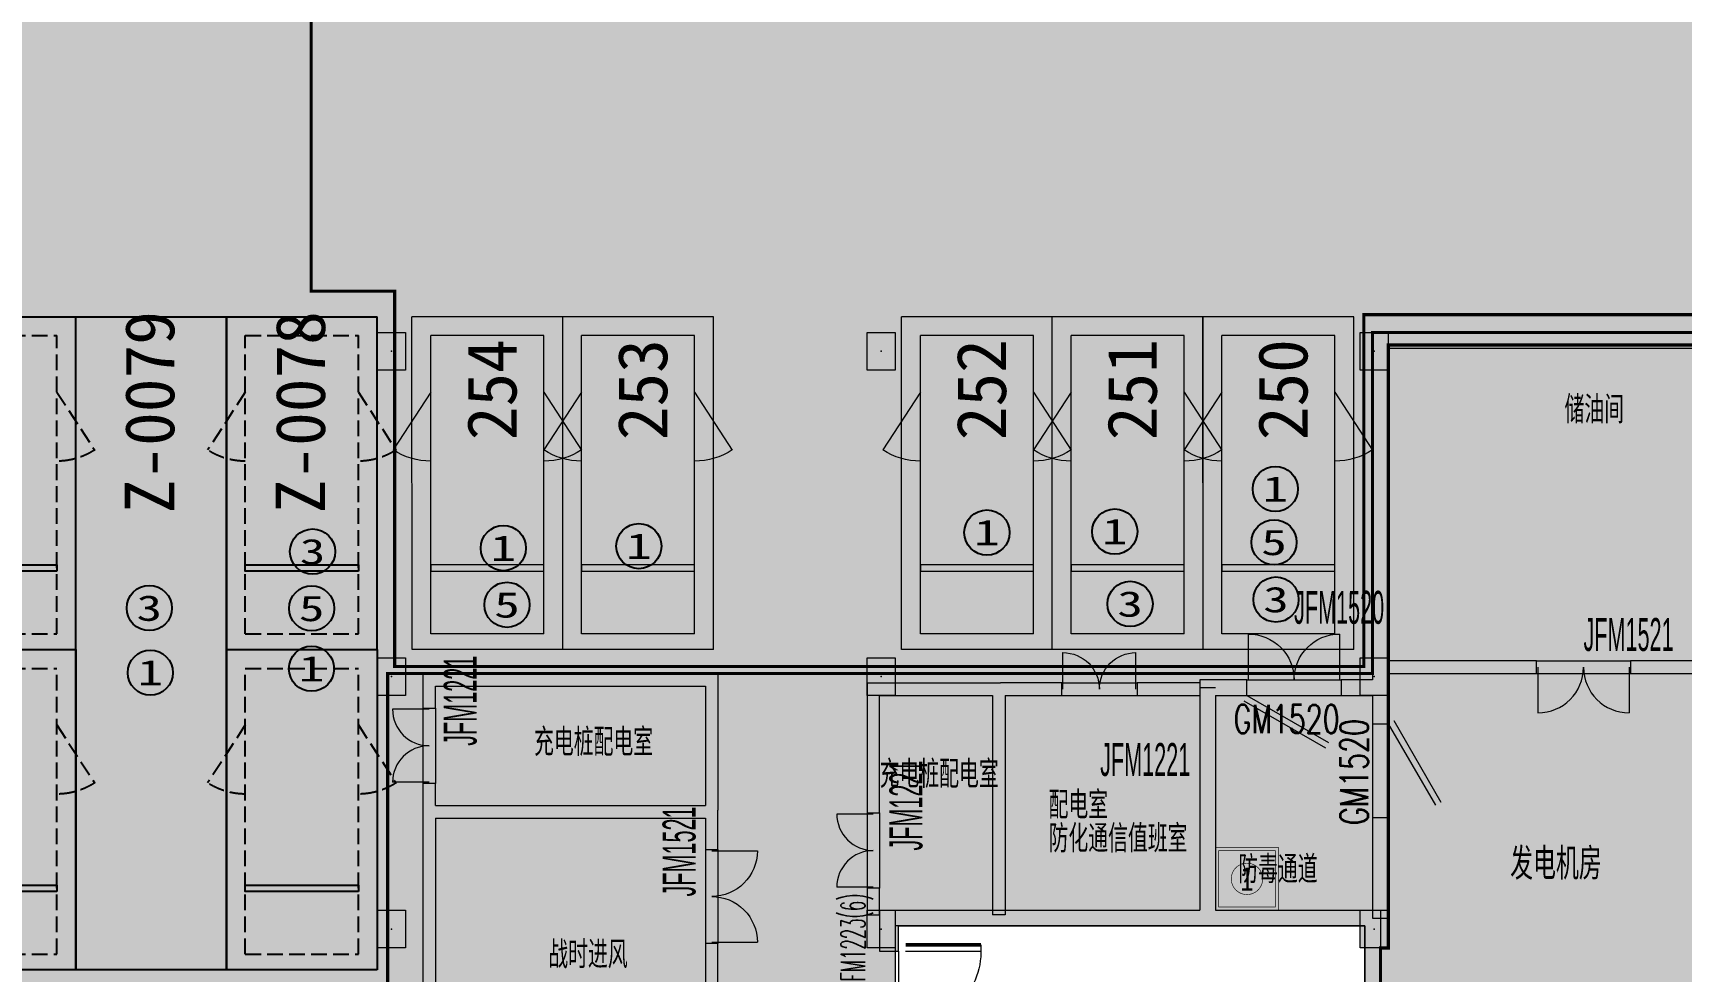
# Model space of a CAD drawing. Extents: x -264757 to 86229, y 4049843 to 4347093.
# Drawn here: x -61441 to -35198, y 4106591 to 4121526 of the extents above; entities that cross this region are included whole.
import ezdxf
from ezdxf.enums import TextEntityAlignment as Align

# ---------------------------------------------------------------- set-up
doc = ezdxf.new("R2010")
doc.units = 0
doc.header["$LTSCALE"] = 1000
doc.header["$MEASUREMENT"] = 0
doc.linetypes.add('AX-01DK-PB01$1$A-001-车位参照B1$0$A-001-车位参照B1$0$A-001-车位参照B1$0$A-H4-001-基本图形$0$A-001-车位B1$0$DASH', pattern=[0.35, 0.25, -0.1])
doc.linetypes.add('DASH', pattern=[0.35, 0.25, -0.1])
for name, color, linetype in [('AX-01DK-PB01$0$AX-03CK-02-PB01$0$AX-03CK-02-PB01$0$PUB_HATCH', 8, 'Continuous'), ('AX-01DK-PB01$0$AX-03CK-02-PB01$0$AX-03CK-02-PB01$0$人防$0$人防$0$DOOR_FIRE_TEXT', 8, 'Continuous'), ('不利因素3-紧邻房间出入口', 7, 'Continuous'), ('不利因素5-单面靠墙', 7, 'Continuous'), ('不利因素9-坡道上停车', 7, 'Continuous'), ('不可售车位', 255, 'Continuous'), ('子母车位', 7, 'Continuous'), ('普通车位', 7, 'Continuous')]:
    doc.layers.add(name, color=color, linetype=linetype)
doc.layers.add('AX-01DK-PB01$0$AX-03CK-02-PB01$0$AX-03CK-02-PB01$0$WINDOW_TEXT', color=8, linetype='Continuous', plot=False)
doc.layers.add('AX-01DK-PB01$0$AX-03CK-02-PB01$0$AX-03CK-02-PB01$0$人防$0$WINDOW_TEXT', color=8, linetype='Continuous', plot=False)
doc.layers.add('无关图层', color=8, linetype='Continuous', lineweight=0)
doc.layers.add('无关图层 @ 1', color=8, linetype='Continuous', lineweight=0)
doc.layers.add('车位归属楼栋范围线', color=7, linetype='Continuous', true_color=0x19e6c7)
doc.styles.add('AX-01DK-PB01$0$AX-01DK-PB01$0$AX-001DK-01-PB01-02$0$Standard', font='gbenor.shx', dxfattribs={"bigfont": 'gbcbig.shx'})
doc.styles.add('AX-01DK-PB01$0$AX-03CK-02-PB01$0$_TCH_DIM', font='SIMPLEX', dxfattribs={"bigfont": 'GBCBIG'})
doc.styles.add('AX-01DK-PB01$0$AX-03CK-02-PB01$0$AX-03CK-02-PB01$0$_TCH_DIM', font='SIMPLEX', dxfattribs={"bigfont": 'GBCBIG'})
doc.styles.add('AX-01DK-PB01$0$AX-03CK-02-PB01$0$AX-03CK-02-PB01$0$_TCH_DIM_T3', font='SIMPLEX', dxfattribs={"width": 0.705882, "bigfont": 'GBCBIG'})
doc.styles.add('AX-01DK-PB01$0$AX-03CK-02-PB01$0$AX-03CK-02-PB01$0$人防$0$_TCH_DIM', font='SIMPLEX', dxfattribs={"bigfont": 'GBCBIG'})
doc.styles.add('AX-01DK-PB01$0$AX-03CK-02-PB01$0$AX-03CK-02-PB01$0$人防$0$人防$0$_TCH_DIM', font='$ GAD E', dxfattribs={"width": 0.7, "bigfont": '$ GAD C'})
doc.styles.add('AX-ACK-BIANH1$0$黑体', font='simhei.ttf')
doc.styles.add('AX-ACK-P01-WALL$0$黑体', font='simhei.ttf')
doc.styles.add('SX-ACK-PB01-WNC-ALL$0$黑体', font='simhei.ttf')
doc.styles.add('坑编号', font='', dxfattribs={"width": 0.8})
doc.styles.get('坑编号').set_extended_font_data('SimSun')

# ---------------------------------------------------------------- blocks, each defined once
blk = doc.blocks.new('A$C741380cb')
at = {"layer": '子母车位', "true_color": 0x0617f9}
h = blk.add_hatch(color=5, dxfattribs=at)
h.dxf.hatch_style = 1
h.paths.add_polyline_path([(2400, 0), (2400, -10400), (0, -10400), (0, 0)])
blk = doc.blocks.new('子母车位1')
at = {"layer": '子母车位', "color": 8, "linetype": 'AX-01DK-PB01$1$A-001-车位参照B1$0$A-001-车位参照B1$0$A-001-车位参照B1$0$A-H4-001-基本图形$0$A-001-车位B1$0$DASH'}
for p, q in [((330318, -478521), (332118, -478521)), ((330318, -478521), (330318, -483071, 0)), ((332118, -478521), (332118, -483071, 0)), ((330318, -483071, 0), (332118, -483071, 0)), ((330318, -483621, 0), (332118, -483621, 0)), ((330318, -483621, 0), (330318, -488371)), ((332118, -483621, 0), (332118, -488371)), ((330318, -488371), (332118, -488371))]:
    blk.add_line(p, q, dxfattribs=at)
at = {"layer": '子母车位', "color": 83}
for p, q in [((330018, -483371, 0), (330018, -488671)), ((330018, -483371, 0), (332418, -483371, 0)), ((332418, -483371, 0), (332418, -488671)), ((330018, -488671), (332418, -488671))]:
    blk.add_line(p, q, dxfattribs=at)
blk.add_lwpolyline([(332418, -478271), (330018, -478271), (330018, -483371), (332418, -483371)], close=True, dxfattribs=at)
at = {"layer": '子母车位'}
blk.add_lwpolyline([(332118, -479521), (330318, -479521), (330318, -479621), (332118, -479621)], close=True, dxfattribs=at)
at = {"layer": '子母车位', "linetype": 'AX-01DK-PB01$1$A-001-车位参照B1$0$A-001-车位参照B1$0$A-001-车位参照B1$0$A-H4-001-基本图形$0$A-001-车位B1$0$DASH'}
for points in [[(330318, -482171), (329718, -481249)], [(332118, -482171), (332718, -481249)]]:
    blk.add_lwpolyline(points, dxfattribs=at)
at = {"layer": '子母车位', "elevation": 0}
blk.add_lwpolyline([(332118, -484621), (330318, -484621), (330318, -484721), (332118, -484721)], close=True, dxfattribs=at)
at = {"layer": '子母车位', "linetype": 'AX-01DK-PB01$1$A-001-车位参照B1$0$A-001-车位参照B1$0$A-001-车位参照B1$0$A-H4-001-基本图形$0$A-001-车位B1$0$DASH', "elevation": 0}
for points in [[(330318, -487471), (329718, -486549)], [(332118, -487471), (332718, -486549)]]:
    blk.add_lwpolyline(points, dxfattribs=at)
at = {"layer": '子母车位', "linetype": 'AX-01DK-PB01$1$A-001-车位参照B1$0$A-001-车位参照B1$0$A-001-车位参照B1$0$A-H4-001-基本图形$0$A-001-车位B1$0$DASH'}
for centre, start, end in [((330318, -482171, 0), 89.9997, 123.0554), ((332118, -482171, 0), 56.9439, 89.9997), ((330318, -487471), 89.9997, 123.0554), ((332118, -487471), 56.9439, 89.9997)]:
    blk.add_arc(centre, 1100, start, end, dxfattribs=at)
at = {"layer": '子母车位', "rotation": 179.9996583709065}
blk.add_blockref('A$C741380cb', (332418, -488671), dxfattribs=at)
blk = doc.blocks.new('A$C7e5eb487')
at = {"layer": '普通车位', "true_color": 0xf18f8e}
h = blk.add_hatch(color=11, dxfattribs=at)
h.dxf.hatch_style = 1
h.paths.add_polyline_path([(2400, 0), (2400, -5300), (0, -5300), (0, 0)])
blk = doc.blocks.new('普通车位')
at = {"layer": '无关图层'}
for p, q in [((-2.253, 3.186), (0.077, 3.764)), ((1.352, -1.38), (0.077, 3.764)), ((-0.977, -1.958), (-2.253, 3.186)), ((-1.889, 2.967), (-0.142, 3.4)), ((1.001, -1.21), (-0.142, 3.4)), ((-0.746, -1.643), (-1.889, 2.967)), ((-0.746, -1.643), (1.001, -1.21)), ((-0.977, -1.958), (1.352, -1.38))]:
    blk.add_line(p, q, dxfattribs=at)
for points in [[(0.074, 2.527), (0.879, 1.777)], [(-1.673, 2.094), (-2.033, 1.054)]]:
    blk.add_lwpolyline(points, dxfattribs=at)
blk.add_lwpolyline([(0.76, -0.239), (-0.987, -0.673), (-1.011, -0.575), (0.736, -0.142)], close=True, dxfattribs=at)
for centre, start, end in [((0.074, 2.527), 283.9287, 316.9845), ((-1.673, 2.094), 250.873, 283.9287)]:
    blk.add_arc(centre, 1.1, start, end, dxfattribs=at)
at = {"layer": '普通车位', "xscale": -0.0009999999999999812, "yscale": 0.0009999999999999812, "zscale": 0.0009999999999999812, "rotation": 13.92873520577783}
blk.add_blockref('A$C7e5eb487', (0.077, 3.764), dxfattribs=at)
blk = doc.blocks.new('SX-ACK-PB01-WNC-ALL$0$20200722.21182536')
at = {"layer": '不利因素3-紧邻房间出入口', "true_color": 0xe4d218}
h = blk.add_hatch(color=52, dxfattribs=at)
h.dxf.hatch_style = 1
edge = h.paths.add_edge_path()
edge.add_arc((360, 360), 360, 0, 360)
at = {"layer": '不利因素3-紧邻房间出入口'}
blk.add_circle((360, 360), 360, dxfattribs=at)
at = {"layer": '不利因素3-紧邻房间出入口', "style": 'SX-ACK-PB01-WNC-ALL$0$黑体', "width": 1.390625}
blk.add_text('3', height=407, dxfattribs=at).set_placement((156, 156), (564, 156), align=Align.FIT)
blk = doc.blocks.new('SX-ACK-PB01-WNC-ALL$0$20200722.21183209')
at = {"layer": '不利因素5-单面靠墙', "true_color": 0x6d711d}
h = blk.add_hatch(color=66, dxfattribs=at)
h.dxf.hatch_style = 1
edge = h.paths.add_edge_path()
edge.add_arc((360, 360), 360, 0, 360)
at = {"layer": '不利因素5-单面靠墙'}
blk.add_circle((360, 360), 360, dxfattribs=at)
at = {"layer": '不利因素5-单面靠墙', "style": 'SX-ACK-PB01-WNC-ALL$0$黑体', "width": 1.390625}
blk.add_text('5', height=407, dxfattribs=at).set_placement((156, 156), (564, 156), align=Align.FIT)
blk = doc.blocks.new('afafafa')
at = {"layer": '不可售车位', "true_color": 0x757b8a}
h = blk.add_hatch(color=8, dxfattribs=at)
h.dxf.hatch_style = 1
h.paths.add_polyline_path([(2400, 0), (2400, -10400), (0, -10400), (0, 0)])
at = {"layer": '不可售车位', "color": 8, "true_color": 0x757b8a}
blk.add_lwpolyline([(2400, 0), (2400, -10400), (0, -10400), (0, 0)], close=True, dxfattribs=at)
blk = doc.blocks.new('AX-01DK-PB01-RFTC')
at = {"layer": '无关图层'}
h = blk.add_hatch(color=251, dxfattribs=at)
h.dxf.hatch_style = 1
h.paths.add_polyline_path([(19773, -61220), (19773, -62171), (18423, -62170), (18423, -70471), (12324, -70471), (12323, -62170), (7773, -62170), (7777, -120370), (8177, -120370), (8177, -120315), (14323, -119683), (14322, -126122), (25972, -126122), (25972, -124922), (26822, -124926), (26822, -122452), (33923, -122452), (33923, -124922), (34773, -124922), (34773, -126122), (41373, -126125), (41373, -124372), (41823, -124372), (41823, -122152), (41447, -122152), (41447, -120270), (48923, -120270), (48923, -123125), (49323, -123125), (49323, -124675), (51824, -124674), (51824, -124055), (54717, -124055), (54717, -125871), (56816, -125871), (56816, -116250), (55967, -116250), (55967, -111420), (63072, -111420), (63072, -103570), (62080, -103570), (62073, -94584), (64569, -94584), (64573, -65385), (66999, -65385), (67002, -52470), (67402, -52470), (67397, -31965), (65807, -31965), (65807, -26418), (68456, -26418), (68457, -17070), (67422, -17070), (67422, -13843), (60301, -13843), (60302, -3770), (55750, -3770), (55750, -12070), (49652, -12070), (49649, -9275), (45355, -9275), (45349, -3821), (40751, -3820), (40750, -12070), (34663, -12070), (34649, -3820), (25757, -3820), (25757, -12071), (19650, -12071), (19650, -3820), (10752, -3820), (10751, -12072), (4662, -12071), (4661, -3769), (4150, -3770), (100, -3769), (100, -23171), (-701, -23171), (-701, -29550), (100, -29550), (11250, -29550), (11250, -32020), (12100, -32020), (12100, -32970), (10750, -32970), (10754, -41272), (4647, -41271), (4650, -32970), (1953, -32970), (1953, -34670), (100, -34670), (100, -57801), (9743, -57801), (9743, -57272), (13567, -57272), (13567, -56751), (15417, -56751), (15416, -58750), (18923, -58750), (18923, -61220)])
h.paths.add_polyline_path([(41812, -58753), (48919, -58753), (48919, -61220), (49773, -61220), (49773, -62170), (48419, -62173), (48426, -70475), (42319, -70475), (42324, -67872), (39323, -67876), (39323, -62423), (41812, -62423)], flags=16)
h.paths.add_polyline_path([(33923, -58751), (33923, -61220), (34773, -61220), (34773, -62170), (33423, -62171), (33430, -70475), (27323, -70475), (27323, -62171), (26373, -62170), (26373, -60670), (26815, -60670), (26823, -58751), (31623, -58751), (31623, -58751)], flags=16)
h.paths.add_polyline_path([(40754, -41272), (34647, -41271), (34650, -32970), (33700, -32970), (33700, -31470), (34142, -31470), (34150, -29551), (38951, -29551), (38950, -29550), (41250, -29550), (41250, -32020), (42100, -32020), (42100, -32970), (40750, -32970)], flags=16)
h.paths.add_polyline_path([(49647, -41270), (49655, -38470), (45349, -38475), (45349, -33220), (49142, -33220), (49142, -29550), (56249, -29550), (56250, -32020), (57100, -32020), (57100, -32970), (55749, -32970), (55754, -41271)], flags=16)
h.paths.add_polyline_path([(25764, -41272), (19657, -41271), (19657, -32970), (19150, -32970), (19150, -29550), (26257, -29550), (26250, -32020), (27100, -32020), (27100, -32970), (25757, -32970)], flags=16)
h.paths.add_polyline_path([(41812, -87950), (48919, -87950), (48919, -90420), (49773, -90420), (49773, -91370), (48419, -91370), (48428, -99684), (41519, -99659), (41519, -97070), (39326, -97074), (39319, -91620), (41822, -91620)], flags=16)
h.paths.add_polyline_path([(33925, -87950), (33923, -90420), (34773, -90420), (34773, -91370), (33425, -91370), (33428, -99683), (26519, -99658), (26523, -95371), (27330, -95371), (27324, -91371), (26373, -91370), (26373, -89870), (26823, -89870), (26823, -87951), (31623, -87951), (31623, -87951)], flags=16)
h.paths.add_polyline_path([(18923, -87950), (18922, -90419), (19772, -90419), (19772, -91369), (18420, -91369), (18427, -99677), (11523, -99666), (11523, -95370), (12323, -95370), (12323, -91370), (10974, -91370), (10974, -90420), (11823, -90420), (11823, -87950)], flags=16)
h.paths.add_polyline_path([(62209, -60116), (64273, -60116), (64273, -55267), (62209, -55267)], flags=16)
h.paths.add_polyline_path([(59799, -89432), (61752, -89432), (61752, -84521), (59799, -84521)], flags=16)
blk.add_lwpolyline([(48923, -123125), (48923, -120270), (41447, -120270), (41447, -122152)], dxfattribs=at)
blk = doc.blocks.new('*U106')
at = {"layer": '无关图层', "const_width": 10}
for points in [[(1000, 0), (0, 0), (0, 1000), (1000, 1000)], [(950, 50), (50, 50), (50, 950), (950, 950)]]:
    blk.add_lwpolyline(points, close=True, dxfattribs=at)
blk.add_lwpolyline([(500, 750, 0.098491), (404, 731, 0.098491), (323, 677, 0.098491), (269, 596, 0.098491), (250, 500, 0.098491), (269, 404, 0.098491), (323, 323, 0.098491), (404, 269, 0.098491), (500, 250, 0.098491), (596, 269, 0.098491), (677, 323, 0.098491), (731, 404, 0.098491), (750, 500, 0.098491), (731, 596, 0.098491), (677, 677, 0.098491), (596, 731, 0.098491)], format="xyb", close=True, dxfattribs=at)
at = {"layer": '无关图层', "style": '坑编号', "width": 0.8}
blk.add_attdef('X', text='', height=380, dxfattribs=at).set_placement((500, 500), align=Align.MIDDLE_CENTER)
blk = doc.blocks.new('*U172')
at = {"layer": '无关图层'}
ref = blk.add_blockref('*U106', (-42610, 4107558), dxfattribs=at)
ref.add_attrib('X', '1', dxfattribs={"layer": '无关图层 @ 1', "height": 380, "style": '坑编号', "width": 0.8}).set_placement((-42110, 4108058), align=Align.MIDDLE_CENTER)
blk = doc.blocks.new('SX-CK-PB001-WNC$1$20211103.13313578')
at = {"layer": '无关图层'}
h = blk.add_hatch(color=256, dxfattribs=at)
h.dxf.hatch_style = 1
h.paths.add_polyline_path([(0, 600), (450, 600), (450, 0), (0, 0)])
blk.add_lwpolyline([(0, 600), (450, 600), (450, 0), (0, 0)], close=True, dxfattribs=at)
blk.add_point((225, 300), dxfattribs=at)
blk = doc.blocks.new('fasdfasdfasdfasdfasdf')
at = {"layer": '不利因素9-坡道上停车', "true_color": 0xe0aa15}
h = blk.add_hatch(color=42, dxfattribs=at)
h.dxf.hatch_style = 1
edge = h.paths.add_edge_path()
edge.add_arc((-119587, 4058555), 720, 0, 360)
at = {"layer": '不利因素9-坡道上停车'}
blk.add_circle((-119587, 4058555), 720, dxfattribs=at)
at = {"layer": '不利因素9-坡道上停车', "style": 'AX-ACK-P01-WALL$0$黑体', "width": 1.390625}
blk.add_text('1', height=815, dxfattribs=at).set_placement((-119994, 4058148), (-119180, 4058148), align=Align.FIT)
blk = doc.blocks.new('AX-01DK-PB01$0$AX-03CK-02-PB01$0$AX-03CK-02-PB01$0$$U_DORLIB2D$00000009')
at = {"layer": '无关图层'}
blk.add_line((0.5, 0.219), (0.5, 1.213), dxfattribs=at)
at = {"layer": '无关图层', "const_width": 0.05}
blk.add_lwpolyline([(0.583, 0.219), (0.583, 1.219)], dxfattribs=at)
at = {"layer": '无关图层'}
blk.add_arc((0.5, 0.219), 1.001, 85.224, 182.3859, dxfattribs=at)
blk = doc.blocks.new('AX-01DK-PB01$0$AX-03CK-02-PB01$0$AX-03CK-02-PB01$0$人防$0$$DorLib2D$00000181')
at = {"layer": '无关图层'}
for p, q in [((-0.533, 0.141), (0.333, 0.641)), ((-0.5, 0.083), (0.366, 0.583))]:
    blk.add_line(p, q, dxfattribs=at)
blk = doc.blocks.new('AX-01DK-PB01$0$AX-03CK-02-PB01$0$AX-03CK-02-PB01$0$人防$0$人防$0$$DorLib2D$00000004')
at = {"layer": '无关图层'}
for p, q in [((-0.485, 0), (-0.485, 0.485)), ((0.485, 0), (0.485, 0.485))]:
    blk.add_line(p, q, dxfattribs=at)
at = {"layer": '无关图层', "lineweight": 13}
for centre, start, end in [((-0.485, 0), 0, 90), ((0.485, 0), 90, 180)]:
    blk.add_arc(centre, 0.485, start, end, dxfattribs=at)

msp = doc.modelspace()

# ---------------------------------------------------------------- hatches: boundary and pattern name
at = {"layer": 'AX-01DK-PB01$0$AX-03CK-02-PB01$0$AX-03CK-02-PB01$0$PUB_HATCH'}
for points in [[(-39859.6, 4116508), (-40109.6, 4116758), (-40109.6, 4111453), (-39859.6, 4111453)], [(-40109.6, 4116758), (-39859.6, 4116508), (-33316.8, 4116508), (-33316.8, 4116758)], [(-39859.6, 4111453), (-40109.6, 4111453), (-40109.6, 4111228), (-40026.3, 4111103), (-39859.6, 4111103)], [(-42609.6, 4110978), (-42109.6, 4110978), (-42109.6, 4111228), (-42859.6, 4111228)], [(-42609.6, 4110978), (-42859.6, 4111228), (-42859.6, 4107558), (-42734.6, 4107474.7), (-42609.6, 4107558)], [(-42692.9, 4111103), (-42609.6, 4111103), (-42692.9, 4111103), (-42859.6, 4111103)], [(-40109.6, 4111228), (-40609.6, 4111228), (-40609.6, 4110978), (-40109.6, 4110978), (-40026.3, 4111103)], [(-40109.6, 4110978), (-40109.6, 4110528), (-39859.6, 4110528), (-39859.6, 4111103), (-40026.3, 4111103)], [(-39859.6, 4107433), (-39859.6, 4109028), (-40109.6, 4109028), (-40109.6, 4107433)], [(-47959.6, 4107558), (-47659.6, 4107308), (-42734.6, 4107308), (-42734.6, 4107474.7), (-42859.6, 4107558)], [(-47959.6, 4107558), (-47959.6, 4106908), (-47659.6, 4106908), (-47659.6, 4107308)], [(-42734.6, 4107474.7), (-42734.6, 4107308), (-40233.2, 4107308), (-39983.2, 4107558), (-42609.6, 4107558)], [(-39983.2, 4107558), (-40233.2, 4107308), (-40233.2, 4104453.4), (-39983.2, 4104703.4)]]:
    msp.add_hatch(color=256, dxfattribs=at).paths.add_polyline_path(points)

# ---------------------------------------------------------------- linework, layer by layer
at = {"layer": '无关图层'}
for p, q in [((-40109.6, 4116758), (-40109.6, 4111453)), ((-40109.6, 4116758), (-33316.8, 4116758)), ((-39859.6, 4116508), (-39859.6, 4111453)), ((-39859.6, 4116508), (-33316.8, 4116508)), ((-55233.4, 4111326.9), (-55233.4, 4110776.9)), ((-55233.4, 4111326.9), (-50533.4, 4111326.9)), ((-50533.4, 4111326.9), (-50533.4, 4109151.9)), ((-40109.6, 4111453), (-40109.6, 4111228)), ((-37500.7, 4111528), (-39859.6, 4111528)), ((-39859.6, 4111453), (-39859.6, 4111103)), ((-39859.6, 4111328), (-37500.7, 4111328)), ((-37500.7, 4111328), (-37500.7, 4111528)), ((-37500.7, 4111528), (-36000.7, 4111528)), ((-37500.7, 4111328), (-36000.7, 4111328)), ((-33441.8, 4111528), (-36000.7, 4111528)), ((-36000.7, 4111528), (-36000.7, 4111328)), ((-36000.7, 4111328), (-33441.8, 4111328)), ((-55033.4, 4110776.9), (-55033.4, 4111126.9)), ((-55033.4, 4111126.9), (-50733.4, 4111126.9)), ((-50733.4, 4111126.9), (-50733.4, 4109226.9)), ((-48159.6, 4111178), (-46034.6, 4111178)), ((-48159.6, 4111178), (-48159.6, 4109108.3)), ((-45059.6, 4111178), (-46034.6, 4111178)), ((-45059.6, 4111178), (-43859.6, 4111178)), ((-45059.6, 4110978), (-45059.6, 4111178)), ((-42859.6, 4111178), (-43859.6, 4111178)), ((-43859.6, 4111178), (-43859.6, 4110978)), ((-42109.6, 4111228), (-42859.6, 4111228)), ((-42859.6, 4111228), (-42859.6, 4107558)), ((-42859.6, 4111103), (-42859.6, 4111103)), ((-42859.6, 4111103), (-42609.6, 4111103)), ((-42609.6, 4111103), (-42609.6, 4111103)), ((-42109.6, 4111228), (-40609.6, 4111228)), ((-42109.6, 4110978), (-42109.6, 4111228)), ((-40109.6, 4111228), (-40609.6, 4111228)), ((-40609.6, 4111228), (-40609.6, 4110978)), ((-39859.6, 4110528), (-39859.6, 4111103)), ((-55233.4, 4110776.9), (-55033.4, 4110776.9)), ((-55233.4, 4110776.9), (-55233.4, 4109576.9)), ((-55033.4, 4110776.9), (-55033.4, 4109576.9)), ((-47959.6, 4110978), (-46159.6, 4110978)), ((-47959.6, 4109108.3), (-47959.6, 4110978)), ((-46159.6, 4110978), (-46159.6, 4107483)), ((-45959.6, 4110978), (-45959.6, 4107483)), ((-45959.6, 4110978), (-45059.6, 4110978)), ((-45059.6, 4110978), (-43859.6, 4110978)), ((-43859.6, 4110978), (-42859.6, 4110978)), ((-42609.6, 4110978), (-42109.6, 4110978)), ((-42609.6, 4110978), (-42609.6, 4107558)), ((-42109.6, 4110978), (-40609.6, 4110978)), ((-40609.6, 4110978), (-40109.6, 4110978)), ((-40109.6, 4110978), (-40109.6, 4110528)), ((-40109.6, 4110528), (-39859.6, 4110528)), ((-40109.6, 4110528), (-40109.6, 4109028)), ((-39859.6, 4110528), (-39859.6, 4109028)), ((-55033.4, 4109576.9), (-55233.4, 4109576.9)), ((-55233.4, 4109576.9), (-55233.4, 4109151.9)), ((-55033.4, 4109226.9), (-55033.4, 4109576.9)), ((-55033.4, 4109226.9), (-50733.4, 4109226.9)), ((-55233.4, 4109151.9), (-55233.4, 4105378)), ((-55033.4, 4109026.9), (-50733.4, 4109026.9)), ((-55033.4, 4109026.9), (-55033.4, 4105378)), ((-50733.4, 4109026.9), (-50733.4, 4108527)), ((-50533.4, 4108527), (-50533.4, 4109151.9)), ((-48159.6, 4109108.3), (-47959.6, 4109108.3)), ((-48159.6, 4109108.3), (-48159.6, 4107908.3)), ((-47959.6, 4109108.3), (-47959.6, 4107908.3)), ((-39859.6, 4109028), (-40109.6, 4109028)), ((-40109.6, 4109028), (-40109.6, 4107433)), ((-39859.6, 4107433), (-39859.6, 4109028)), ((-50733.4, 4108527), (-50733.4, 4107027)), ((-50733.4, 4108527), (-50533.4, 4108527)), ((-50533.4, 4108527), (-50533.4, 4107027)), ((-47959.6, 4107908.3), (-48159.6, 4107908.3)), ((-48159.6, 4107908.3), (-48159.6, 4107483)), ((-47959.6, 4107483), (-47959.6, 4107908.3)), ((-48159.6, 4107483), (-47959.6, 4107483)), ((-47959.6, 4107558), (-42859.6, 4107558)), ((-47959.6, 4107558), (-47959.6, 4106908)), ((-45959.6, 4107483), (-46159.6, 4107483)), ((-42609.6, 4107558), (-39983.2, 4107558)), ((-40109.6, 4107433), (-39859.6, 4107433)), ((-39983.2, 4107558), (-39983.2, 4104703.4)), ((-47659.6, 4107308), (-42734.6, 4107308)), ((-47659.6, 4106908), (-47659.6, 4107308)), ((-42734.6, 4107308), (-40233.2, 4107308)), ((-40233.2, 4107308), (-40233.2, 4104453.4)), ((-50533.4, 4107027), (-50733.4, 4107027)), ((-50733.4, 4107027), (-50733.4, 4105378)), ((-50533.4, 4105378), (-50533.4, 4107027)), ((-47959.6, 4106908), (-47659.6, 4106908)), ((-47659.6, 4106908), (-47659.6, 4105708))]:
    msp.add_line(p, q, dxfattribs=at)
at = {"layer": '车位归属楼栋范围线', "linetype": 'DASH', "ltscale": 5, "const_width": 50}
for points in [[(-81383.7, 4158458.2), (-81383.7, 4111561.9), (-81383.7, 4111561.9), (-69389.6, 4111578), (-69389.6, 4116758), (-63550.9, 4116758), (-63550.9, 4106342.3), (-55792.6, 4106342.3), (-55792.6, 4111326.9), (-40109.6, 4111326.9), (-40109.6, 4116758), (-26632, 4116758), (-26632, 4124008), (-27083.6, 4124008), (-27079.3, 4127908), (-30681.1, 4127906.7), (-30681.1, 4122795), (-36179.7, 4122799.3), (-36179.7, 4146571.2), (-33104.2, 4146571.2), (-33104.2, 4162892)], [(-58330.8, 4151410.9), (-58330.8, 4139628.4), (-36433.7, 4139628.4), (-36307.7, 4139628.4), (-36307.7, 4133378.6), (-40026, 4133378.6), (-40026, 4128270.8), (-51609, 4128270.8), (-51609, 4133231.1), (-54977.1, 4133231.1), (-54977.1, 4128491.5), (-57010.8, 4128491.5), (-57010.8, 4117413.7), (-55682.6, 4117413.7), (-55682.6, 4111438.7), (-40248, 4111438.7), (-40248, 4117040.2), (-26085.2, 4117040.2), (-26085.2, 4123708), (17816.6, 4123708)], [(-26383.2, 4116558), (-39859.6, 4116558.8), (-39859.6, 4111578), (-39859.6, 4106958), (-39983.2, 4106958), (-39983.2, 4104703.4)]]:
    msp.add_lwpolyline(points, dxfattribs=at)

# ---------------------------------------------------------------- block references
at = {"layer": '不利因素3-紧邻房间出入口'}
for p in [(-57349, 4112908.6, 0), (-59948.9, 4112009.9, 0), (-44330.6, 4112075.3, 0), (-42008, 4112145.6, 0)]:
    msp.add_blockref('SX-ACK-PB01-WNC-ALL$0$20200722.21182536', p, dxfattribs=at)
at = {"layer": '不利因素5-单面靠墙'}
for p in [(-42038.7, 4113056.2, 0), (-57363.1, 4112005, 0), (-54252.6, 4112061, 0)]:
    msp.add_blockref('SX-ACK-PB01-WNC-ALL$0$20200722.21183209', p, dxfattribs=at)
at = {"layer": '不可售车位'}
msp.add_blockref('afafafa', (-60759.6, 4117008), dxfattribs=at)
at = {"layer": '子母车位', "xscale": -1, "rotation": 179.999658370862}
for p in [(-393180.6, 3628339, 0), (-388380.6, 3628339)]:
    msp.add_blockref('子母车位1', p, dxfattribs=at)
at = {"layer": '无关图层'}
for name, p in [('AX-01DK-PB01-RFTC', (-89156.8, 4227579.4)), ('SX-CK-PB001-WNC$1$20211103.13313578', (-55959.6, 4116158)), ('SX-CK-PB001-WNC$1$20211103.13313578', (-48159.6, 4116158)), ('SX-CK-PB001-WNC$1$20211103.13313578', (-40309.6, 4116158)), ('SX-CK-PB001-WNC$1$20211103.13313578', (-55959.6, 4110978)), ('SX-CK-PB001-WNC$1$20211103.13313578', (-48159.6, 4110978)), ('SX-CK-PB001-WNC$1$20211103.13313578', (-40309.6, 4110978)), ('SX-CK-PB001-WNC$1$20211103.13313578', (-55959.6, 4106958)), ('SX-CK-PB001-WNC$1$20211103.13313578', (-48159.6, 4106958)), ('SX-CK-PB001-WNC$1$20211103.13313578', (-40309.6, 4106958))]:
    msp.add_blockref(name, p, dxfattribs=at)
ref = msp.add_blockref('AX-01DK-PB01$0$AX-03CK-02-PB01$0$AX-03CK-02-PB01$0$人防$0$人防$0$$DorLib2D$00000004', (-41359.6, 4111228), dxfattribs=dict(at, xscale=-1500, yscale=1500, zscale=100, rotation=6.447797735521886e-05))
ref.add_attrib('A', 'JFM1520', (-41359.6, 4112118.5), dxfattribs={"layer": 'AX-01DK-PB01$0$AX-03CK-02-PB01$0$AX-03CK-02-PB01$0$人防$0$人防$0$DOOR_FIRE_TEXT', "height": 525, "rotation": 0.00006, "style": 'AX-01DK-PB01$0$AX-03CK-02-PB01$0$AX-03CK-02-PB01$0$人防$0$人防$0$_TCH_DIM', "width": 0.49})
ref = msp.add_blockref('AX-01DK-PB01$0$AX-03CK-02-PB01$0$AX-03CK-02-PB01$0$人防$0$人防$0$$DorLib2D$00000004', (-36750.7, 4111428), dxfattribs=dict(at, xscale=-1500, yscale=-1500, zscale=200, rotation=359.9999824764502))
ref.add_attrib('A', 'JFM1521', (-36750.7, 4111685.4), dxfattribs={"layer": 'AX-01DK-PB01$0$AX-03CK-02-PB01$0$AX-03CK-02-PB01$0$人防$0$人防$0$DOOR_FIRE_TEXT', "height": 525, "rotation": 359.99998, "style": 'AX-01DK-PB01$0$AX-03CK-02-PB01$0$AX-03CK-02-PB01$0$人防$0$人防$0$_TCH_DIM', "width": 0.49})
ref = msp.add_blockref('AX-01DK-PB01$0$AX-03CK-02-PB01$0$AX-03CK-02-PB01$0$人防$0$人防$0$$DorLib2D$00000004', (-55133.4, 4110176.9), dxfattribs=dict(at, xscale=-1200, yscale=-1200, zscale=200, rotation=270.0000644779768))
ref.add_attrib('A', 'JFM1221', (-54376.1, 4110176.9), dxfattribs={"layer": 'AX-01DK-PB01$0$AX-03CK-02-PB01$0$AX-03CK-02-PB01$0$人防$0$人防$0$DOOR_FIRE_TEXT', "height": 525, "rotation": 90.00006, "style": 'AX-01DK-PB01$0$AX-03CK-02-PB01$0$AX-03CK-02-PB01$0$人防$0$人防$0$_TCH_DIM', "width": 0.49})
ref = msp.add_blockref('AX-01DK-PB01$0$AX-03CK-02-PB01$0$AX-03CK-02-PB01$0$人防$0$人防$0$$DorLib2D$00000004', (-44459.6, 4111078), dxfattribs=dict(at, xscale=-1200, yscale=1200, zscale=200, rotation=6.447798016046086e-05))
ref.add_attrib('A', 'JFM1221', (-44447.1, 4109695.7), dxfattribs={"layer": 'AX-01DK-PB01$0$AX-03CK-02-PB01$0$AX-03CK-02-PB01$0$人防$0$人防$0$DOOR_FIRE_TEXT', "height": 525, "rotation": 0.00006, "style": 'AX-01DK-PB01$0$AX-03CK-02-PB01$0$AX-03CK-02-PB01$0$人防$0$人防$0$_TCH_DIM', "width": 0.49})
ref = msp.add_blockref('AX-01DK-PB01$0$AX-03CK-02-PB01$0$AX-03CK-02-PB01$0$人防$0$$DorLib2D$00000181', (-41359.6, 4111103), dxfattribs=dict(at, xscale=1500, yscale=-1500, zscale=250, rotation=359.9999855646051))
ref.add_attrib('A', 'GM1520', (-42322.6, 4110379.9), dxfattribs={"layer": 'AX-01DK-PB01$0$AX-03CK-02-PB01$0$AX-03CK-02-PB01$0$人防$0$WINDOW_TEXT', "height": 446.25, "rotation": 359.99999, "style": 'AX-01DK-PB01$0$AX-03CK-02-PB01$0$AX-03CK-02-PB01$0$人防$0$_TCH_DIM', "width": 0.705882})
ref = msp.add_blockref('AX-01DK-PB01$0$AX-03CK-02-PB01$0$AX-03CK-02-PB01$0$人防$0$$DorLib2D$00000181', (-39984.6, 4109778), dxfattribs=dict(at, xscale=1500, yscale=1500, zscale=250, rotation=269.9999998869681))
ref.add_attrib('A', 'GM1520', (-40181.3, 4108915.5), dxfattribs={"layer": 'AX-01DK-PB01$0$AX-03CK-02-PB01$0$AX-03CK-02-PB01$0$人防$0$WINDOW_TEXT', "height": 446.25, "rotation": 90, "style": 'AX-01DK-PB01$0$AX-03CK-02-PB01$0$AX-03CK-02-PB01$0$人防$0$_TCH_DIM', "width": 0.705882})
ref = msp.add_blockref('AX-01DK-PB01$0$AX-03CK-02-PB01$0$AX-03CK-02-PB01$0$人防$0$人防$0$$DorLib2D$00000004', (-48059.6, 4108508.3), dxfattribs=dict(at, xscale=-1200, yscale=-1200, zscale=200, rotation=270.0000537910141))
ref.add_attrib('A', 'JFM1221', (-47277.3, 4108508.3), dxfattribs={"layer": 'AX-01DK-PB01$0$AX-03CK-02-PB01$0$AX-03CK-02-PB01$0$人防$0$人防$0$DOOR_FIRE_TEXT', "height": 525, "rotation": 90.00005, "style": 'AX-01DK-PB01$0$AX-03CK-02-PB01$0$AX-03CK-02-PB01$0$人防$0$人防$0$_TCH_DIM', "width": 0.49})
ref = msp.add_blockref('AX-01DK-PB01$0$AX-03CK-02-PB01$0$AX-03CK-02-PB01$0$人防$0$人防$0$$DorLib2D$00000004', (-50633.4, 4107777), dxfattribs=dict(at, xscale=-1500, yscale=1500, zscale=200, rotation=270.0000644779759))
ref.add_attrib('A', 'JFM1521', (-50890.8, 4107777), dxfattribs={"layer": 'AX-01DK-PB01$0$AX-03CK-02-PB01$0$AX-03CK-02-PB01$0$人防$0$人防$0$DOOR_FIRE_TEXT', "height": 525, "rotation": 90.00006, "style": 'AX-01DK-PB01$0$AX-03CK-02-PB01$0$AX-03CK-02-PB01$0$人防$0$人防$0$_TCH_DIM', "width": 0.49})
ref = msp.add_blockref('AX-01DK-PB01$0$AX-03CK-02-PB01$0$AX-03CK-02-PB01$0$$U_DORLIB2D$00000009', (-47809.6, 4106308), dxfattribs=dict(at, xscale=-1200, yscale=1200, zscale=300, rotation=269.9999998876372))
ref.add_attrib('A', '*GHFM1223(6)', (-48188.8, 4105932.8), dxfattribs={"layer": 'AX-01DK-PB01$0$AX-03CK-02-PB01$0$AX-03CK-02-PB01$0$WINDOW_TEXT', "height": 386.75, "rotation": 90, "style": 'AX-01DK-PB01$0$AX-03CK-02-PB01$0$AX-03CK-02-PB01$0$_TCH_DIM_T3', "width": 0.49827})
at = {"layer": '普通车位', "extrusion": (0, 0, -1), "xscale": 1000.000000000019, "yscale": 1000.000000000019, "zscale": -1000.000000000019, "rotation": 346.0712647942222}
for p in [(54424.8, 4113373.3, 0), (52024.8, 4113373.3, 0), (46629.5, 4113373.3, 0), (44229.5, 4113373.3, 0), (41829.5, 4113373.3, 0)]:
    msp.add_blockref('普通车位', p, dxfattribs=at)
at = {"layer": '车位归属楼栋范围线', "xscale": 0.5, "yscale": 0.5, "zscale": 0.5}
for p in [(18135.4, 2084987.9, 0), (13543.1, 2084294, 0), (15578.8, 2084309.8, 0), (5842.8, 2084046.1, 0), (8000.2, 2084077.5, 0), (221.1, 2082063.3, 0), (2787.9, 2082126.3, 0)]:
    msp.add_blockref('fasdfasdfasdfasdfasdf', p, dxfattribs=at)
at = {"layer": '车位归属楼栋范围线'}
msp.add_blockref('*U172', (0, 0), dxfattribs=at)

# ---------------------------------------------------------------- texts
at = {"layer": '无关图层', "style": 'AX-ACK-BIANH1$0$黑体'}
for s, p in [('Z-0079', (-59190.4, 4113878.4)), ('Z-0078', (-56790.4, 4113878.4)), ('254', (-53741, 4115041, 0)), ('253', (-51341, 4115041, 0)), ('252', (-45945.7, 4115041, 0)), ('251', (-43545.7, 4115041, 0)), ('250', (-41145.7, 4115041, 0))]:
    msp.add_text(s, height=788.61, rotation=90, dxfattribs=at).set_placement(p)
at = {"layer": '无关图层'}
for s, height, style, p in [('储油间', 438.87, 'AX-01DK-PB01$0$AX-03CK-02-PB01$0$AX-03CK-02-PB01$0$_TCH_DIM', (-37052.9, 4115308.2)), ('充电桩配电室', 438.87, 'AX-01DK-PB01$0$AX-03CK-02-PB01$0$AX-03CK-02-PB01$0$_TCH_DIM', (-53461.9, 4110014.7)), ('充电桩配电室', 438.87, 'AX-01DK-PB01$0$AX-03CK-02-PB01$0$AX-03CK-02-PB01$0$_TCH_DIM', (-47959.6, 4109505.5)), ('配电室', 438.87, 'AX-01DK-PB01$0$AX-03CK-02-PB01$0$AX-03CK-02-PB01$0$_TCH_DIM', (-45269, 4109014.5)), ('防化通信值班室', 438.87, 'AX-01DK-PB01$0$AX-03CK-02-PB01$0$AX-03CK-02-PB01$0$_TCH_DIM', (-45269, 4108479)), ('防毒通道', 438.87, 'AX-01DK-PB01$0$AX-03CK-02-PB01$0$_TCH_DIM', (-42248.6, 4107989)), ('发电机房', 506.38, 'AX-01DK-PB01$0$AX-01DK-PB01$0$AX-001DK-01-PB01-02$0$Standard', (-37918.7, 4108045.5)), ('战时进风', 438.87, 'AX-01DK-PB01$0$AX-03CK-02-PB01$0$AX-03CK-02-PB01$0$_TCH_DIM', (-53235.6, 4106632.2))]:
    msp.add_text(s, height=height, dxfattribs=dict(at, style=style)).set_placement(p)

doc.saveas('drawing.dxf')
